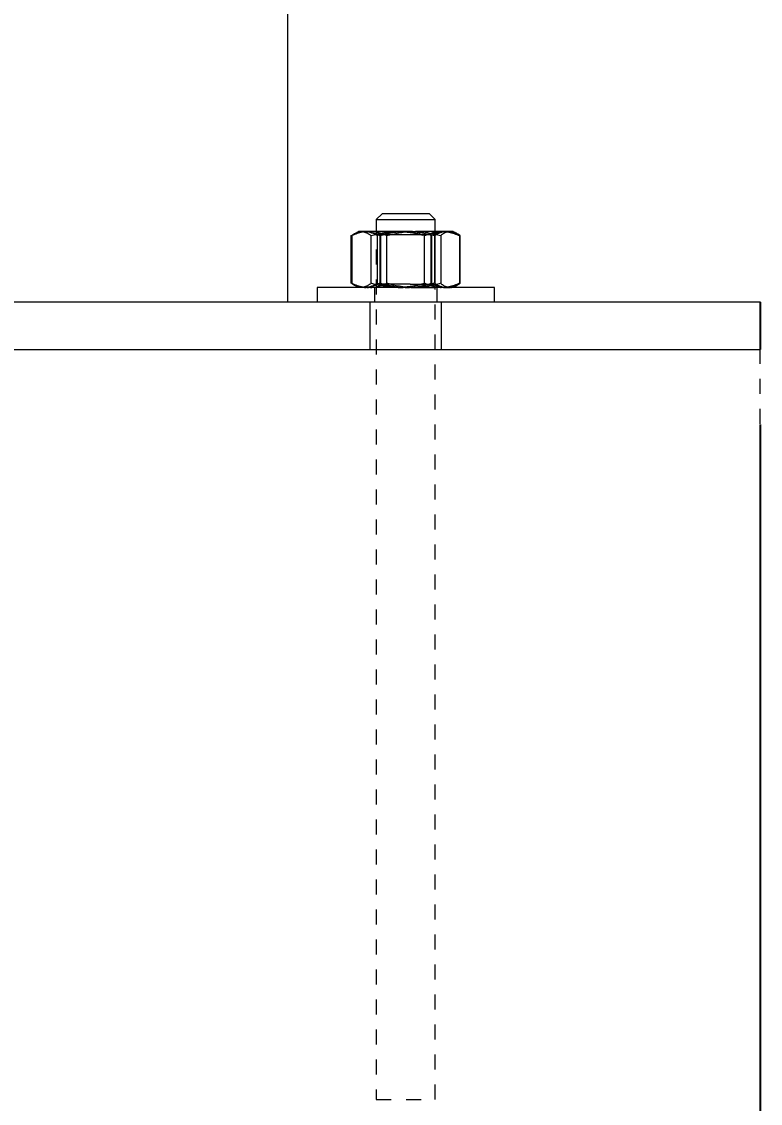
# Model space of a CAD drawing. Header units: inches. Extents: x -13 to 609, y -6 to 131.
# Drawn here: x 81.99 to 86.92, y 45.5 to 52.71 of the extents above; entities that cross this region are included whole.
import ezdxf

# ---------------------------------------------------------------- set-up
doc = ezdxf.new("R2010")
doc.units = ezdxf.units.IN
doc.header["$PDSIZE"] = -1
doc.linetypes.add('HIDDEN', pattern=[1.905, 1.27, -0.635])
for name, color, linetype, lineweight in [('ZANO_R', 7, 'Continuous', 0), ('ZANO_R_przerywana', 250, 'HIDDEN', 0), ('ZANO_W', 1, 'Continuous', 0)]:
    doc.layers.add(name, color=color, linetype=linetype, lineweight=lineweight)
doc.styles.add('Arial', font='arial.ttf')
doc.styles.get("Standard").update_dxf_attribs({"font": 'ARIALUNI.TTF'})
doc.dimstyles.new('amerykanie', dxfattribs={"dimtxt": 50, "dimasz": 50, "dimexe": 0.5, "dimexo": 0.5, "dimgap": 1, "dimtad": 1, "dimdec": 0, "dimzin": 0, "dimlunit": 5, "dimtxsty": 'Standard', "dimcen": 0.09, "dimclrd": 1, "dimclre": 1, "dimclrt": 1, "dimazin": 0, "dimtfac": 1, "dimtdec": 0, "dimtmove": 0, "dimatfit": 3, "dimfxl": 1, "dimtzin": 0, "dimarcsym": 1})

# ---------------------------------------------------------------- blocks, each defined once
blk = doc.blocks.new('*D441')
at = {"layer": 'Defpoints', "color": 0}
for p in [(77.0733, 50.5268), (86.9161, 50.527), (86.9161, 43.1258)]:
    blk.add_point(p, dxfattribs=at)
at = {"layer": 'ZANO_W', "color": 1, "lineweight": -2}
for p, q in [((77.0733, 50.0268), (77.0733, 42.6258)), ((86.9161, 50.027), (86.9161, 42.6258)), ((78.0733, 43.1258), (85.9161, 43.1258))]:
    blk.add_line(p, q, dxfattribs=at)
at = {"layer": 'ZANO_W', "color": 1}
for points in [[(78.0733, 43.2925), (78.0733, 42.9591), (77.0733, 43.1258)], [(85.9161, 42.9591), (85.9161, 43.2925), (86.9161, 43.1258)]]:
    blk.add_solid(points, dxfattribs=at)
at = {"layer": 'ZANO_W', "color": 1, "insert": (81.9947, 44.4666), "char_height": 1.625, "attachment_point": 5, "style": 'Arial'}
blk.add_mtext('9 13/16', dxfattribs=at)

msp = doc.modelspace()

# ---------------------------------------------------------------- linework, layer by layer
at = {"layer": 'ZANO_R'}
for p, q in [((83.76672, 53.28269), (83.76672, 50.84174)), ((84.3965, 51.4323), (84.35713, 51.39293)), ((84.39679, 51.4323), (84.35742, 51.39293)), ((84.39669, 51.4323), (84.3965, 51.4323)), ((84.71175, 51.4323), (84.39679, 51.4323)), ((84.75083, 51.39293), (84.71153, 51.43223)), ((84.75112, 51.39293), (84.71175, 51.4323)), ((84.35713, 51.39293), (84.35742, 51.39293)), ((84.35742, 51.39293), (84.75112, 51.39293)), ((84.75112, 50.94117), (84.75112, 51.39293)), ((84.19045, 51.28605), (84.19691, 51.28987)), ((84.19045, 51.28605), (84.1963, 51.28941)), ((84.19045, 50.9683), (84.19045, 51.28605)), ((84.20429, 51.28997), (84.19588, 51.28605)), ((84.19588, 51.28605), (84.2002, 51.2896)), ((84.19588, 51.28605), (84.19588, 50.9683)), ((84.1963, 51.28941), (84.20226, 51.29257)), ((84.20096, 51.29214), (84.19691, 51.28987)), ((84.2002, 51.2896), (84.20465, 51.293)), ((84.20093, 51.29219), (84.23902, 51.31419)), ((84.20096, 51.29214), (84.20379, 51.29368)), ((84.20226, 51.29257), (84.20833, 51.29553)), ((84.20624, 51.29497), (84.20379, 51.29368)), ((84.21283, 51.2936), (84.20429, 51.28997)), ((84.20465, 51.293), (84.20921, 51.29624)), ((84.20624, 51.29497), (84.2112, 51.29747)), ((84.20833, 51.29553), (84.21449, 51.29828)), ((84.20921, 51.29624), (84.21387, 51.29933)), ((84.21154, 51.29763), (84.2112, 51.29747)), ((84.21154, 51.29763), (84.21542, 51.29947)), ((84.22149, 51.29695), (84.21283, 51.2936)), ((84.21387, 51.29933), (84.21864, 51.30225)), ((84.21449, 51.29828), (84.22073, 51.30083)), ((84.21542, 51.29947), (84.21934, 51.30123)), ((84.21864, 51.30225), (84.23931, 51.31419)), ((84.22221, 51.30245), (84.21934, 51.30123)), ((84.22073, 51.30083), (84.22706, 51.30316)), ((84.23025, 51.30001), (84.22149, 51.29695)), ((84.22221, 51.30245), (84.22377, 51.30309)), ((84.22305, 51.30467), (84.22531, 51.30586)), ((84.22759, 51.30459), (84.22377, 51.3031)), ((84.22531, 51.30586), (84.2276, 51.30698)), ((84.22706, 51.30316), (84.23347, 51.30529)), ((84.22759, 51.30459), (84.22853, 51.30495)), ((84.2276, 51.30698), (84.22993, 51.30801)), ((84.23298, 51.30654), (84.22853, 51.30495)), ((84.22993, 51.30801), (84.23229, 51.30897)), ((84.23911, 51.30278), (84.23025, 51.30001)), ((84.23229, 51.30897), (84.23468, 51.30986)), ((84.23298, 51.30654), (84.23369, 51.30678)), ((84.23347, 51.30529), (84.23994, 51.3072)), ((84.23841, 51.30829), (84.23369, 51.30678)), ((84.23468, 51.30986), (84.2371, 51.31066)), ((84.2371, 51.31066), (84.23954, 51.31139)), ((84.23841, 51.30829), (84.2394, 51.30859)), ((84.23915, 51.31419), (84.23902, 51.31419)), ((84.24805, 51.30526), (84.23911, 51.30278)), ((84.30482, 51.31419), (84.23931, 51.31419)), ((84.24386, 51.30982), (84.23941, 51.30858)), ((84.23954, 51.31139), (84.24201, 51.31203)), ((84.23994, 51.3072), (84.24647, 51.3089)), ((84.24201, 51.31203), (84.24449, 51.31259)), ((84.24386, 51.30982), (84.2459, 51.31034)), ((84.24449, 51.31259), (84.24699, 51.31307)), ((84.24934, 51.31113), (84.2459, 51.31033)), ((84.24647, 51.3089), (84.25305, 51.31037)), ((84.24699, 51.31307), (84.24951, 51.31347)), ((84.25707, 51.30744), (84.24805, 51.30526)), ((84.24933, 51.31114), (84.25343, 51.31198)), ((84.24951, 51.31347), (84.25204, 51.31379)), ((84.25204, 51.31379), (84.25458, 51.31402)), ((84.25305, 51.31037), (84.25968, 51.31163)), ((84.25343, 51.31198), (84.25754, 51.31268)), ((84.25458, 51.31402), (84.25712, 51.31417)), ((84.26616, 51.30932), (84.25707, 51.30744)), ((84.25754, 51.31268), (84.26168, 51.31325)), ((84.25968, 51.31163), (84.26635, 51.31266)), ((84.26168, 51.31325), (84.26583, 51.31369)), ((84.26271, 51.31406), (84.26616, 51.31356)), ((84.26616, 51.31356), (84.26959, 51.31295)), ((84.2753, 51.3109), (84.26616, 51.30932)), ((84.26635, 51.31266), (84.27305, 51.31347)), ((84.2667, 51.31377), (84.27347, 51.31414)), ((84.26959, 51.31295), (84.273, 51.31222)), ((84.273, 51.31222), (84.27638, 51.31137)), ((84.27305, 51.31347), (84.27977, 51.31406)), ((84.28449, 51.31218), (84.2753, 51.3109)), ((84.27638, 51.31137), (84.27973, 51.31042)), ((84.28525, 51.31372), (84.2797, 51.31415)), ((84.27973, 51.31042), (84.28305, 51.30935)), ((84.28335, 51.31419), (84.28164, 51.31419)), ((84.28305, 51.30935), (84.28634, 51.30817)), ((84.29372, 51.31316), (84.28449, 51.31218)), ((84.29079, 51.31311), (84.28525, 51.31372)), ((84.28634, 51.30817), (84.28958, 51.30689)), ((84.28958, 51.30689), (84.29277, 51.30549)), ((84.29033, 51.31412), (84.29743, 51.31374)), ((84.2963, 51.31231), (84.29079, 51.31311)), ((84.29277, 51.30549), (84.29592, 51.304)), ((84.30298, 51.31382), (84.29372, 51.31316)), ((84.29592, 51.304), (84.29902, 51.30239)), ((84.30178, 51.31134), (84.2963, 51.31231)), ((84.29801, 51.31369), (84.30475, 51.31285)), ((84.29902, 51.30239), (84.30206, 51.30069)), ((84.30723, 51.31018), (84.30178, 51.31134)), ((84.30206, 51.30069), (84.30504, 51.29888)), ((84.31225, 51.31419), (84.30298, 51.31382)), ((84.30403, 51.31419), (84.30605, 51.31419)), ((84.30475, 51.31285), (84.31147, 51.31178)), ((84.30504, 51.29888), (84.30796, 51.29698)), ((84.31263, 51.30884), (84.30723, 51.31018)), ((84.30796, 51.29698), (84.31082, 51.29498)), ((84.31082, 51.29498), (84.31361, 51.29288)), ((84.31147, 51.31178), (84.31815, 51.3105)), ((84.32152, 51.31382), (84.31225, 51.31419)), ((84.31799, 51.30733), (84.31263, 51.30884)), ((84.31361, 51.29288), (84.31632, 51.29069)), ((84.59648, 51.31419), (84.31527, 51.31419)), ((84.31632, 51.29069), (84.31896, 51.28842)), ((84.3233, 51.30564), (84.31799, 51.30733)), ((84.31815, 51.3105), (84.32478, 51.309)), ((84.31896, 51.28842), (84.32153, 51.28605)), ((84.33078, 51.31316), (84.32152, 51.31382)), ((84.32153, 51.28605), (84.34268, 51.29218)), ((84.32153, 51.28605), (84.32153, 50.9683)), ((84.32855, 51.30378), (84.3233, 51.30564)), ((84.32478, 51.309), (84.33135, 51.30728)), ((84.33373, 51.30174), (84.32855, 51.30378)), ((84.34001, 51.31218), (84.33078, 51.31316)), ((84.33135, 51.30728), (84.33787, 51.30535)), ((84.33884, 51.29954), (84.33373, 51.30174)), ((84.33787, 51.30535), (84.34432, 51.30321)), ((84.34388, 51.29717), (84.33884, 51.29954)), ((84.3492, 51.3109), (84.34001, 51.31218)), ((84.34268, 51.29218), (84.36404, 51.29757)), ((84.34884, 51.29463), (84.34388, 51.29717)), ((84.34432, 51.30321), (84.3507, 51.30086)), ((84.35371, 51.29193), (84.34884, 51.29463)), ((84.35835, 51.30932), (84.3492, 51.3109)), ((84.3507, 51.30086), (84.357, 51.2983)), ((84.35849, 51.28907), (84.35371, 51.29193)), ((84.357, 51.2983), (84.36321, 51.29554)), ((84.38666, 51.29351), (84.35713, 51.31419)), ((84.38695, 51.29351), (84.3575, 51.31413)), ((84.36743, 51.30744), (84.35835, 51.30932)), ((84.36317, 51.28605), (84.35849, 51.28907)), ((84.3905, 51.29349), (84.36317, 51.28605)), ((84.36317, 51.28605), (84.36317, 50.9683)), ((84.36321, 51.29554), (84.36933, 51.29257)), ((84.36404, 51.29757), (84.38556, 51.30222)), ((84.37645, 51.30526), (84.36743, 51.30744)), ((84.36933, 51.29257), (84.37535, 51.28941)), ((84.37535, 51.28941), (84.38126, 51.28605)), ((84.3854, 51.30279), (84.37645, 51.30526)), ((84.38126, 51.28605), (84.40268, 51.29217)), ((84.38126, 51.28605), (84.38126, 50.9683)), ((84.39425, 51.30001), (84.3854, 51.30279)), ((84.38556, 51.30222), (84.40724, 51.30612)), ((84.38666, 50.96185), (84.38666, 51.29351)), ((84.38667, 51.29351), (84.38666, 51.29351)), ((84.38666, 51.29351), (84.38666, 51.29351)), ((84.38666, 51.29351), (84.38666, 51.29351)), ((84.38666, 51.29351), (84.38666, 51.29351)), ((84.38666, 51.29351), (84.38666, 51.29351)), ((84.38666, 51.29351), (84.38667, 51.29351)), ((84.38675, 51.29351), (84.38667, 51.29351)), ((84.38667, 51.29351), (84.38696, 51.29351)), ((84.38695, 50.96185), (84.38695, 51.29351)), ((84.38696, 51.29351), (84.58272, 51.29351)), ((84.4123, 51.2988), (84.3908, 51.29356)), ((84.40301, 51.29695), (84.39425, 51.30001)), ((84.40268, 51.29217), (84.42429, 51.29755)), ((84.41167, 51.2936), (84.40301, 51.29695)), ((84.40724, 51.30612), (84.42904, 51.30927)), ((84.42021, 51.28997), (84.41167, 51.2936)), ((84.43396, 51.30329), (84.4123, 51.2988)), ((84.42862, 51.28605), (84.42021, 51.28997)), ((84.42429, 51.29755), (84.44607, 51.30219)), ((84.42862, 51.28605), (84.44804, 51.29172)), ((84.42862, 50.9683), (84.42862, 51.28605)), ((84.42904, 51.30927), (84.45093, 51.31165)), ((84.45577, 51.30703), (84.43396, 51.30329)), ((84.44607, 51.30219), (84.468, 51.30608)), ((84.44804, 51.29172), (84.46762, 51.29676)), ((84.45093, 51.31165), (84.4729, 51.31328)), ((84.47769, 51.31001), (84.45577, 51.30703)), ((84.46762, 51.29676), (84.48736, 51.30117)), ((84.468, 51.30608), (84.49005, 51.30923)), ((84.4729, 51.31328), (84.4949, 51.31415)), ((84.4997, 51.31224), (84.47769, 51.31001)), ((84.48736, 51.30117), (84.50723, 51.30495)), ((84.49005, 51.30923), (84.51219, 51.31163)), ((84.52178, 51.31369), (84.4997, 51.31224)), ((84.5121, 51.31406), (84.50644, 51.31415)), ((84.50723, 51.30495), (84.52721, 51.30808)), ((84.5092, 51.31412), (84.52764, 51.31347)), ((84.51219, 51.31163), (84.53441, 51.31327)), ((84.53741, 51.31413), (84.5235, 51.31376)), ((84.52721, 51.30808), (84.54727, 51.31058)), ((84.52764, 51.31347), (84.54605, 51.31223)), ((84.53441, 51.31327), (84.55666, 51.31415)), ((84.54605, 51.31223), (84.56441, 51.31039)), ((84.54727, 51.31058), (84.56741, 51.31243)), ((84.5759, 51.31314), (84.55398, 51.31411)), ((84.56441, 51.31039), (84.5827, 51.30796)), ((84.56741, 51.31243), (84.5876, 51.31363)), ((84.57227, 51.31411), (84.58515, 51.31374)), ((84.59777, 51.31144), (84.5759, 51.31314)), ((84.5827, 51.30796), (84.6009, 51.30495)), ((84.58272, 51.29351), (84.72158, 51.29351)), ((84.58619, 51.31369), (84.60831, 51.31223)), ((84.5876, 51.31363), (84.60782, 51.31419)), ((84.59805, 51.31419), (84.59456, 51.31419)), ((84.59648, 51.31419), (84.59635, 51.31419)), ((84.61957, 51.30902), (84.59777, 51.31144)), ((84.60286, 51.30459), (84.6009, 51.30495)), ((84.60286, 51.30459), (84.61077, 51.3031)), ((84.60782, 51.31419), (84.6192, 51.31406)), ((84.60831, 51.31223), (84.63036, 51.31)), ((84.614, 51.30245), (84.61077, 51.30309)), ((84.614, 51.30245), (84.61996, 51.30123)), ((84.62248, 51.31419), (84.61837, 51.31419)), ((84.6192, 51.31419), (84.62005, 51.31419)), ((84.84585, 51.31419), (84.6192, 51.31419)), ((84.6192, 51.31406), (84.63518, 51.31346)), ((84.64128, 51.30586), (84.61957, 51.30902)), ((84.63359, 51.29823), (84.61996, 51.30123)), ((84.63036, 51.31), (84.65232, 51.30701)), ((84.64715, 51.29497), (84.63359, 51.29823)), ((84.63518, 51.31346), (84.65114, 51.3124)), ((84.66287, 51.30198), (84.64128, 51.30586)), ((84.64715, 51.29497), (84.65223, 51.29368)), ((84.65114, 51.3124), (84.66707, 51.3109)), ((84.65811, 51.29214), (84.65223, 51.29368)), ((84.65232, 51.30701), (84.67417, 51.30326)), ((84.65811, 51.29214), (84.66651, 51.28987)), ((84.68432, 51.29739), (84.66287, 51.30198)), ((84.67992, 51.28605), (84.66651, 51.28987)), ((84.66707, 51.3109), (84.68294, 51.30894)), ((84.67417, 51.30326), (84.69588, 51.29876)), ((84.67992, 51.28605), (84.68881, 51.29017)), ((84.67992, 50.9683), (84.67992, 51.28605)), ((84.68294, 51.30894), (84.69876, 51.30654)), ((84.70561, 51.29207), (84.68432, 51.29739)), ((84.68881, 51.29017), (84.69785, 51.29398)), ((84.69588, 51.29876), (84.71741, 51.2935)), ((84.69785, 51.29398), (84.70701, 51.29747)), ((84.69876, 51.30654), (84.71552, 51.30355)), ((84.7267, 51.28605), (84.70561, 51.29207)), ((84.70701, 51.29747), (84.71628, 51.30064)), ((84.71552, 51.30355), (84.73219, 51.30013)), ((84.71628, 51.30064), (84.72566, 51.30349)), ((84.7177, 51.29343), (84.7448, 51.28605)), ((84.75071, 51.3141), (84.7213, 51.29351)), ((84.7213, 51.29351), (84.7213, 50.96185)), ((84.75104, 51.31413), (84.72159, 51.29351)), ((84.72159, 51.29351), (84.72159, 50.96185)), ((84.72566, 51.30349), (84.73513, 51.30601)), ((84.73261, 51.28941), (84.7267, 51.28605)), ((84.7267, 51.28605), (84.7267, 50.9683)), ((84.73219, 51.30013), (84.74324, 51.29763)), ((84.73863, 51.29257), (84.73261, 51.28941)), ((84.73513, 51.30601), (84.74469, 51.30821)), ((84.74475, 51.29554), (84.73863, 51.29257)), ((84.74324, 51.29763), (84.75973, 51.29357)), ((84.74469, 51.30821), (84.75431, 51.31007)), ((84.75096, 51.2983), (84.74475, 51.29554)), ((84.75092, 51.28968), (84.7448, 51.28605)), ((84.7448, 51.28605), (84.7448, 50.9683)), ((84.75126, 51.28987), (84.75092, 51.28968)), ((84.75726, 51.30086), (84.75096, 51.2983)), ((84.75814, 51.29368), (84.75126, 51.28987)), ((84.75431, 51.31007), (84.76399, 51.3116)), ((84.76364, 51.30321), (84.75726, 51.30086)), ((84.75853, 51.29389), (84.75814, 51.29368)), ((84.76352, 51.29646), (84.75853, 51.29388)), ((84.75973, 51.29357), (84.77613, 51.28917)), ((84.76857, 51.29891), (84.76352, 51.29646)), ((84.77009, 51.30535), (84.76364, 51.30321)), ((84.76399, 51.3116), (84.77372, 51.31279)), ((84.77369, 51.30123), (84.76857, 51.29891)), ((84.77661, 51.30728), (84.77009, 51.30535)), ((84.77779, 51.30296), (84.77369, 51.30123)), ((84.77372, 51.31279), (84.78349, 51.31365)), ((84.77613, 51.28917), (84.78701, 51.28605)), ((84.78319, 51.309), (84.77661, 51.30728)), ((84.78193, 51.30459), (84.77779, 51.30296)), ((84.78288, 51.30495), (84.78193, 51.30459)), ((84.78746, 51.30662), (84.78288, 51.30495)), ((84.78982, 51.3105), (84.78319, 51.309)), ((84.78349, 51.31365), (84.79327, 51.31417)), ((84.78945, 51.28834), (84.78701, 51.28605)), ((84.78701, 51.28605), (84.78701, 50.9683)), ((84.79211, 51.30812), (84.78746, 51.30662)), ((84.79197, 51.29055), (84.78945, 51.28834)), ((84.7965, 51.31178), (84.78982, 51.3105)), ((84.79455, 51.29268), (84.79197, 51.29055)), ((84.7968, 51.30947), (84.79211, 51.30812)), ((84.79721, 51.29471), (84.79455, 51.29268)), ((84.80321, 51.31285), (84.7965, 51.31178)), ((84.80154, 51.31065), (84.7968, 51.30947)), ((84.79993, 51.29666), (84.79721, 51.29471)), ((84.80271, 51.29851), (84.79993, 51.29666)), ((84.80631, 51.31167), (84.80154, 51.31065)), ((84.80556, 51.30027), (84.80271, 51.29851)), ((84.80996, 51.31369), (84.80321, 51.31285)), ((84.8037, 51.31406), (84.81311, 51.31339)), ((84.80846, 51.30194), (84.80556, 51.30027)), ((84.81112, 51.31252), (84.80631, 51.31167)), ((84.81141, 51.30351), (84.80846, 51.30194)), ((84.81821, 51.31413), (84.81111, 51.31378)), ((84.81595, 51.3132), (84.81112, 51.31252)), ((84.81442, 51.30497), (84.81141, 51.30351)), ((84.81311, 51.31339), (84.8225, 51.31242)), ((84.81747, 51.30634), (84.81442, 51.30497)), ((84.8208, 51.31371), (84.81595, 51.3132)), ((84.82057, 51.30761), (84.81747, 51.30634)), ((84.82371, 51.30877), (84.82057, 51.30761)), ((84.82567, 51.31406), (84.8208, 51.31371)), ((84.8225, 51.31242), (84.83185, 51.31113)), ((84.82688, 51.30982), (84.82371, 51.30877)), ((84.83214, 51.31367), (84.82519, 51.31415)), ((84.83009, 51.31077), (84.82688, 51.30982)), ((84.82884, 51.31419), (84.82716, 51.31419)), ((84.83333, 51.31161), (84.83009, 51.31077)), ((84.83185, 51.31113), (84.84115, 51.30954)), ((84.83906, 51.31295), (84.83214, 51.31367)), ((84.83659, 51.31235), (84.83333, 51.31161)), ((84.83846, 51.31397), (84.83507, 51.31412)), ((84.83988, 51.31297), (84.83659, 51.31235)), ((84.84183, 51.31372), (84.83846, 51.31397)), ((84.84595, 51.31199), (84.83906, 51.31295)), ((84.84318, 51.31349), (84.83988, 51.31297)), ((84.84115, 51.30954), (84.85039, 51.30764)), ((84.84777, 51.31296), (84.84208, 51.3137)), ((84.8465, 51.31389), (84.84318, 51.31349)), ((84.85281, 51.31079), (84.84595, 51.31199)), ((84.84984, 51.31419), (84.8465, 51.31389)), ((84.85343, 51.31202), (84.84777, 51.31296)), ((84.85317, 51.31389), (84.84984, 51.31419)), ((84.85039, 51.30764), (84.85957, 51.30545)), ((84.86471, 51.31419), (84.85142, 51.31419)), ((84.85962, 51.30935), (84.85281, 51.31079)), ((84.85649, 51.31349), (84.85317, 51.31389)), ((84.85905, 51.31089), (84.85343, 51.31202)), ((84.8598, 51.31297), (84.85649, 51.31349)), ((84.86463, 51.30956), (84.85905, 51.31089)), ((84.85957, 51.30545), (84.86867, 51.30295)), ((84.86638, 51.30767), (84.85962, 51.30935)), ((84.86308, 51.31235), (84.8598, 51.31297)), ((84.86635, 51.31162), (84.86308, 51.31235)), ((84.87016, 51.30804), (84.86463, 51.30956)), ((84.86814, 51.31419), (84.86471, 51.31419)), ((84.86959, 51.31077), (84.86635, 51.31162)), ((84.87307, 51.30576), (84.86638, 51.30767)), ((84.86898, 51.31419), (84.86814, 51.31419)), ((84.86867, 51.30295), (84.87768, 51.30015)), ((84.86918, 51.31419), (84.86898, 51.31419)), ((84.86922, 51.31419), (84.86918, 51.31419)), ((84.86923, 51.31419), (84.86922, 51.31419)), ((84.86923, 51.31419), (84.88554, 51.30477)), ((84.86923, 51.31419), (84.86923, 51.31419)), ((84.86923, 51.31419), (84.86923, 51.31419)), ((84.86923, 51.31419), (84.86923, 51.31419)), ((84.87279, 51.30982), (84.86959, 51.31077)), ((84.87563, 51.30633), (84.87016, 51.30804)), ((84.87597, 51.30877), (84.87279, 51.30982)), ((84.8797, 51.30362), (84.87307, 51.30576)), ((84.88104, 51.30443), (84.87563, 51.30633)), ((84.87911, 51.30761), (84.87597, 51.30877)), ((84.87768, 51.30015), (84.88659, 51.29706)), ((84.8822, 51.30634), (84.87911, 51.30761)), ((84.88624, 51.30124), (84.8797, 51.30362)), ((84.88638, 51.30235), (84.88104, 51.30443)), ((84.88526, 51.30498), (84.8822, 51.30634)), ((84.88826, 51.30351), (84.88526, 51.30498)), ((84.88547, 51.30464), (84.91188, 51.2894)), ((84.8927, 51.29865), (84.88624, 51.30124)), ((84.89165, 51.30008), (84.88638, 51.30235)), ((84.88659, 51.29706), (84.8954, 51.29368)), ((84.89122, 51.30194), (84.88826, 51.30351)), ((84.89412, 51.30027), (84.89122, 51.30194)), ((84.89683, 51.29762), (84.89165, 51.30008)), ((84.89907, 51.29582), (84.8927, 51.29865)), ((84.89696, 51.29851), (84.89412, 51.30027)), ((84.8954, 51.29368), (84.90409, 51.29001)), ((84.90192, 51.29499), (84.89683, 51.29762)), ((84.89975, 51.29666), (84.89696, 51.29851)), ((84.90533, 51.29278), (84.89907, 51.29582)), ((84.90247, 51.29471), (84.89975, 51.29666)), ((84.90692, 51.29219), (84.90192, 51.29499)), ((84.90512, 51.29268), (84.90247, 51.29471)), ((84.90409, 51.29001), (84.91266, 51.28605)), ((84.90771, 51.29055), (84.90512, 51.29268)), ((84.91148, 51.28952), (84.90533, 51.29278)), ((84.91022, 51.28835), (84.90771, 51.29055)), ((84.91266, 51.28605), (84.91022, 51.28835)), ((84.91752, 51.28605), (84.91148, 51.28952)), ((84.91752, 51.28605), (84.91188, 51.2894)), ((84.91266, 51.28605), (84.91266, 50.9683)), ((84.91752, 50.9683), (84.91752, 51.28605)), ((83.96343, 50.94017), (83.96343, 50.84174)), ((83.96372, 50.94017), (83.96343, 50.94017)), ((83.96372, 50.94017), (83.96372, 50.84174)), ((85.14482, 50.94017), (83.96372, 50.94017)), ((84.19691, 50.96448), (84.19045, 50.9683)), ((84.1963, 50.96495), (84.19045, 50.9683)), ((84.2002, 50.96475), (84.19588, 50.9683)), ((84.19588, 50.9683), (84.20454, 50.9643)), ((84.20226, 50.96179), (84.1963, 50.96495)), ((84.19691, 50.96448), (84.20096, 50.96221)), ((84.20465, 50.96135), (84.2002, 50.96475)), ((84.23902, 50.94017), (84.20093, 50.96216)), ((84.20379, 50.96068), (84.20096, 50.96221)), ((84.20833, 50.95883), (84.20226, 50.96179)), ((84.20379, 50.96068), (84.20624, 50.95939)), ((84.20454, 50.9643), (84.21332, 50.9606)), ((84.20921, 50.95811), (84.20465, 50.96135)), ((84.2112, 50.95689), (84.20624, 50.95939)), ((84.21449, 50.95608), (84.20833, 50.95883)), ((84.21387, 50.95503), (84.20921, 50.95811)), ((84.2112, 50.95689), (84.21154, 50.95672)), ((84.21542, 50.95489), (84.21154, 50.95673)), ((84.21332, 50.9606), (84.22223, 50.95718)), ((84.21864, 50.9521), (84.21387, 50.95503)), ((84.22073, 50.95353), (84.21449, 50.95608)), ((84.21934, 50.95313), (84.21542, 50.95489)), ((84.23919, 50.94024), (84.21864, 50.9521)), ((84.21934, 50.95313), (84.22221, 50.9519)), ((84.22706, 50.95119), (84.22073, 50.95353)), ((84.22377, 50.95126), (84.22221, 50.9519)), ((84.22223, 50.95718), (84.23124, 50.95407)), ((84.22531, 50.94849), (84.22305, 50.94968)), ((84.22377, 50.95126), (84.22759, 50.94976)), ((84.2276, 50.94738), (84.22531, 50.94849)), ((84.23347, 50.94907), (84.22706, 50.95119)), ((84.22853, 50.94941), (84.22759, 50.94976)), ((84.22993, 50.94634), (84.2276, 50.94738)), ((84.22853, 50.94941), (84.23298, 50.94781)), ((84.23229, 50.94538), (84.22993, 50.94634)), ((84.23124, 50.95407), (84.24036, 50.95126)), ((84.23468, 50.9445), (84.23229, 50.94538)), ((84.23369, 50.94757), (84.23298, 50.94781)), ((84.23994, 50.94715), (84.23347, 50.94907)), ((84.23369, 50.94757), (84.23841, 50.94607)), ((84.2371, 50.94369), (84.23468, 50.9445)), ((84.23954, 50.94297), (84.2371, 50.94369)), ((84.2394, 50.94577), (84.23841, 50.94607)), ((84.23941, 50.94577), (84.24386, 50.94454)), ((84.24201, 50.94233), (84.23954, 50.94297)), ((84.24647, 50.94546), (84.23994, 50.94715)), ((84.24036, 50.95126), (84.24956, 50.94875)), ((84.24449, 50.94176), (84.24201, 50.94233)), ((84.2459, 50.94401), (84.24386, 50.94453)), ((84.24699, 50.94128), (84.24449, 50.94176)), ((84.2459, 50.94402), (84.24934, 50.94323)), ((84.25305, 50.94398), (84.24647, 50.94546)), ((84.24951, 50.94089), (84.24699, 50.94128)), ((84.25343, 50.94238), (84.24933, 50.94321)), ((84.25204, 50.94057), (84.24951, 50.94089)), ((84.24956, 50.94875), (84.25884, 50.94655)), ((84.25458, 50.94034), (84.25204, 50.94057)), ((84.25968, 50.94273), (84.25305, 50.94398)), ((84.25754, 50.94168), (84.25343, 50.94238)), ((84.25712, 50.94019), (84.25458, 50.94034)), ((84.26168, 50.9411), (84.25754, 50.94168)), ((84.25884, 50.94655), (84.26818, 50.94467)), ((84.26635, 50.94169), (84.25968, 50.94273)), ((84.26583, 50.94066), (84.26168, 50.9411)), ((84.26304, 50.94017), (84.26226, 50.94017)), ((84.26616, 50.94079), (84.26271, 50.94029)), ((84.26959, 50.94141), (84.26616, 50.94079)), ((84.27305, 50.94088), (84.26635, 50.94169)), ((84.27347, 50.94022), (84.2667, 50.94059)), ((84.26818, 50.94467), (84.27759, 50.94309)), ((84.273, 50.94214), (84.26959, 50.94141)), ((84.27638, 50.94298), (84.273, 50.94214)), ((84.27977, 50.94029), (84.27305, 50.94088)), ((84.27973, 50.94394), (84.27638, 50.94298)), ((84.27759, 50.94309), (84.28704, 50.94183)), ((84.2797, 50.9402), (84.28525, 50.94063)), ((84.28305, 50.945), (84.27973, 50.94394)), ((84.28227, 50.94017), (84.2808, 50.94017)), ((84.28277, 50.94017), (84.28164, 50.94017)), ((84.28227, 50.94017), (84.28335, 50.94017)), ((84.28634, 50.94618), (84.28305, 50.945)), ((84.28525, 50.94063), (84.29079, 50.94125)), ((84.28958, 50.94747), (84.28634, 50.94618)), ((84.28704, 50.94183), (84.29653, 50.94089)), ((84.29277, 50.94886), (84.28958, 50.94747)), ((84.29743, 50.94062), (84.29033, 50.94024)), ((84.29079, 50.94125), (84.2963, 50.94204)), ((84.29592, 50.95036), (84.29277, 50.94886)), ((84.29902, 50.95196), (84.29592, 50.95036)), ((84.2963, 50.94204), (84.30178, 50.94302)), ((84.29653, 50.94089), (84.30605, 50.94026)), ((84.30475, 50.94151), (84.29801, 50.94066)), ((84.30206, 50.95367), (84.29902, 50.95196)), ((84.30178, 50.94302), (84.30723, 50.94418)), ((84.30504, 50.95547), (84.30206, 50.95367)), ((84.30482, 50.94017), (84.30403, 50.94017)), ((84.31147, 50.94257), (84.30475, 50.94151)), ((84.30796, 50.95738), (84.30504, 50.95547)), ((84.30723, 50.94418), (84.31263, 50.94551)), ((84.31082, 50.95938), (84.30796, 50.95738)), ((84.31361, 50.96147), (84.31082, 50.95938)), ((84.31815, 50.94386), (84.31147, 50.94257)), ((84.31263, 50.94551), (84.31799, 50.94702)), ((84.31632, 50.96366), (84.31361, 50.96147)), ((84.31896, 50.96594), (84.31632, 50.96366)), ((84.31799, 50.94702), (84.3233, 50.94871)), ((84.32478, 50.94536), (84.31815, 50.94386)), ((84.31869, 50.94026), (84.32819, 50.9409)), ((84.32153, 50.9683), (84.31896, 50.96594)), ((84.31966, 50.94017), (84.32223, 50.94017)), ((84.34185, 50.96247), (84.32153, 50.9683)), ((84.3233, 50.94871), (84.32855, 50.95058)), ((84.33135, 50.94707), (84.32478, 50.94536)), ((84.32819, 50.9409), (84.33766, 50.94185)), ((84.32855, 50.95058), (84.33373, 50.95261)), ((84.33787, 50.949), (84.33135, 50.94707)), ((84.33373, 50.95261), (84.33884, 50.95482)), ((84.33766, 50.94185), (84.34709, 50.94312)), ((84.34432, 50.95114), (84.33787, 50.949)), ((84.33884, 50.95482), (84.34388, 50.95719)), ((84.36235, 50.95729), (84.34185, 50.96247)), ((84.34388, 50.95719), (84.34884, 50.95973)), ((84.3507, 50.9535), (84.34432, 50.95114)), ((84.34709, 50.94312), (84.35647, 50.94469)), ((84.34729, 50.84174), (84.34729, 50.94017)), ((84.34758, 50.84174), (84.34758, 50.94017)), ((84.34884, 50.95973), (84.35371, 50.96243)), ((84.357, 50.95605), (84.3507, 50.9535)), ((84.35371, 50.96243), (84.35849, 50.96529)), ((84.35647, 50.94469), (84.3658, 50.94658)), ((84.36321, 50.95882), (84.357, 50.95605)), ((84.35716, 50.94117), (84.35731, 50.94117)), ((84.35717, 50.9412), (84.35719, 50.94121)), ((84.35725, 50.94125), (84.38666, 50.96185)), ((84.35742, 50.94017), (84.35742, 50.9447)), ((84.35742, 50.94017), (84.35742, 50.94117)), ((84.3575, 50.94123), (84.38695, 50.96185)), ((84.58774, 50.94117), (84.35754, 50.94117)), ((84.35849, 50.96529), (84.36317, 50.9683)), ((84.383, 50.95276), (84.36235, 50.95729)), ((84.36317, 50.9683), (84.38376, 50.96248)), ((84.36933, 50.96178), (84.36321, 50.95882)), ((84.3658, 50.94658), (84.37506, 50.94878)), ((84.37535, 50.96494), (84.36933, 50.96178)), ((84.37506, 50.94878), (84.38424, 50.95129)), ((84.38126, 50.9683), (84.37535, 50.96494)), ((84.40173, 50.96251), (84.38126, 50.9683)), ((84.40379, 50.94889), (84.383, 50.95276)), ((84.38376, 50.96248), (84.40452, 50.9573)), ((84.38424, 50.95129), (84.39333, 50.9541)), ((84.58272, 50.96185), (84.38705, 50.96185)), ((84.39333, 50.9541), (84.40233, 50.95721)), ((84.42237, 50.95736), (84.40173, 50.96251)), ((84.40233, 50.95721), (84.41121, 50.96061)), ((84.42469, 50.94568), (84.40379, 50.94889)), ((84.40452, 50.9573), (84.42544, 50.95277)), ((84.41121, 50.96061), (84.41998, 50.96431)), ((84.41998, 50.96431), (84.42862, 50.9683)), ((84.44316, 50.95285), (84.42237, 50.95736)), ((84.44568, 50.94314), (84.42469, 50.94568)), ((84.42544, 50.95277), (84.44649, 50.9489)), ((84.4493, 50.96231), (84.42862, 50.9683)), ((84.46409, 50.94899), (84.44316, 50.95285)), ((84.46674, 50.94126), (84.44568, 50.94314)), ((84.44649, 50.9489), (84.46765, 50.9457)), ((84.47018, 50.95702), (84.4493, 50.96231)), ((84.48512, 50.94578), (84.46409, 50.94899)), ((84.46765, 50.9457), (84.4889, 50.94315)), ((84.48175, 50.94051), (84.46872, 50.94114)), ((84.49121, 50.95244), (84.47018, 50.95702)), ((84.49479, 50.9402), (84.48175, 50.94051)), ((84.50624, 50.94323), (84.48512, 50.94578)), ((84.4889, 50.94315), (84.51021, 50.94127)), ((84.51239, 50.94857), (84.49121, 50.95244)), ((84.50442, 50.94018), (84.5121, 50.94029)), ((84.52743, 50.94134), (84.50624, 50.94323)), ((84.52764, 50.94089), (84.5092, 50.94024)), ((84.53369, 50.94541), (84.51239, 50.94857)), ((84.51239, 50.94114), (84.52178, 50.94066)), ((84.5235, 50.94059), (84.53741, 50.94022)), ((84.54605, 50.94213), (84.52764, 50.94089)), ((84.54307, 50.94054), (84.52949, 50.94121)), ((84.55508, 50.94297), (84.53369, 50.94541)), ((84.55666, 50.94021), (84.54307, 50.94054)), ((84.56441, 50.94396), (84.54605, 50.94213)), ((84.55062, 50.9402), (84.56389, 50.9405)), ((84.57655, 50.94125), (84.55508, 50.94297)), ((84.56389, 50.9405), (84.57714, 50.94113)), ((84.5827, 50.94639), (84.56441, 50.94396)), ((84.58515, 50.94062), (84.57227, 50.94025)), ((84.57663, 50.94117), (84.57547, 50.94117)), ((84.59806, 50.94026), (84.57655, 50.94125)), ((84.58022, 50.94132), (84.60146, 50.9432)), ((84.6009, 50.94941), (84.5827, 50.94639)), ((84.58272, 50.96185), (84.72158, 50.96185)), ((84.59456, 50.94108), (84.58619, 50.94066)), ((84.58774, 50.94117), (84.75111, 50.94117)), ((84.59178, 50.94017), (84.59648, 50.94017)), ((84.61852, 50.94305), (84.59775, 50.94127)), ((84.6009, 50.94941), (84.60286, 50.94976)), ((84.60146, 50.9432), (84.62262, 50.94575)), ((84.61077, 50.95126), (84.60286, 50.94976)), ((84.61077, 50.95126), (84.614, 50.9519)), ((84.62976, 50.94065), (84.61242, 50.94019)), ((84.61996, 50.95313), (84.614, 50.9519)), ((84.63922, 50.94548), (84.61852, 50.94305)), ((84.61996, 50.95313), (84.63359, 50.95613)), ((84.62262, 50.94575), (84.6437, 50.94896)), ((84.64708, 50.94164), (84.62976, 50.94065)), ((84.63359, 50.95613), (84.64715, 50.95939)), ((84.65983, 50.94857), (84.63922, 50.94548)), ((84.6437, 50.94896), (84.66467, 50.95282)), ((84.66437, 50.94317), (84.64708, 50.94164)), ((84.65223, 50.96068), (84.64715, 50.95939)), ((84.65223, 50.96068), (84.65811, 50.96221)), ((84.66651, 50.96448), (84.65811, 50.96221)), ((84.68034, 50.95232), (84.65983, 50.94857)), ((84.6816, 50.94523), (84.66437, 50.94317)), ((84.66467, 50.95282), (84.6855, 50.95734)), ((84.66651, 50.96448), (84.67992, 50.9683)), ((84.68848, 50.96435), (84.67992, 50.9683)), ((84.70071, 50.95672), (84.68034, 50.95232)), ((84.69876, 50.94781), (84.6816, 50.94523)), ((84.6855, 50.95734), (84.70619, 50.9625)), ((84.69718, 50.96068), (84.68848, 50.96435)), ((84.70598, 50.9573), (84.69718, 50.96068)), ((84.71552, 50.95081), (84.69876, 50.94781)), ((84.72094, 50.96176), (84.70071, 50.95672)), ((84.7149, 50.95421), (84.70598, 50.9573)), ((84.70619, 50.9625), (84.7267, 50.9683)), ((84.72391, 50.95141), (84.7149, 50.95421)), ((84.73219, 50.95422), (84.71552, 50.95081)), ((84.7213, 50.96185), (84.75071, 50.94125)), ((84.7448, 50.9683), (84.72156, 50.96192)), ((84.72159, 50.96185), (84.75099, 50.94126)), ((84.73301, 50.94891), (84.72391, 50.95141)), ((84.7267, 50.9683), (84.73261, 50.96494)), ((84.74324, 50.95673), (84.73219, 50.95423)), ((84.73261, 50.96494), (84.73863, 50.96178)), ((84.74218, 50.94671), (84.73301, 50.94891)), ((84.73863, 50.96178), (84.74475, 50.95882)), ((84.75142, 50.94482), (84.74218, 50.94671)), ((84.75973, 50.96078), (84.74324, 50.95672)), ((84.74475, 50.95882), (84.75096, 50.95605)), ((84.7448, 50.9683), (84.75092, 50.96468)), ((84.75083, 50.94117), (84.75083, 50.94017)), ((84.75092, 50.96468), (84.75126, 50.96448)), ((84.75096, 50.95605), (84.75726, 50.9535)), ((84.75112, 50.94117), (84.75112, 50.94017)), ((84.75126, 50.96448), (84.75814, 50.96068)), ((84.76072, 50.94322), (84.75142, 50.94482)), ((84.75726, 50.9535), (84.76364, 50.95114)), ((84.75814, 50.96068), (84.75853, 50.96047)), ((84.75853, 50.96047), (84.76352, 50.95789)), ((84.77613, 50.96519), (84.75973, 50.96078)), ((84.76067, 50.94017), (84.76067, 50.84174)), ((84.77007, 50.94194), (84.76072, 50.94322)), ((84.76096, 50.94017), (84.76096, 50.84174)), ((84.76352, 50.95789), (84.76857, 50.95545)), ((84.76364, 50.95114), (84.77009, 50.949)), ((84.76857, 50.95545), (84.77369, 50.95313)), ((84.77946, 50.94096), (84.77007, 50.94194)), ((84.77009, 50.949), (84.77661, 50.94707)), ((84.77369, 50.95313), (84.77779, 50.95139)), ((84.78701, 50.9683), (84.77613, 50.96519)), ((84.77661, 50.94707), (84.78319, 50.94536)), ((84.77779, 50.95139), (84.78193, 50.94976)), ((84.78887, 50.94029), (84.77946, 50.94096)), ((84.78193, 50.94976), (84.78288, 50.94941)), ((84.78288, 50.94941), (84.78746, 50.94774)), ((84.78319, 50.94536), (84.78982, 50.94386)), ((84.78631, 50.94017), (84.78985, 50.94017)), ((84.78701, 50.9683), (84.78959, 50.96592)), ((84.78746, 50.94774), (84.79211, 50.94623)), ((84.78959, 50.96592), (84.79225, 50.96363)), ((84.78982, 50.94386), (84.7965, 50.94257)), ((84.79211, 50.94623), (84.7968, 50.94489)), ((84.79225, 50.96363), (84.79498, 50.96142)), ((84.79498, 50.96142), (84.79779, 50.95932)), ((84.7965, 50.94257), (84.80321, 50.94151)), ((84.7968, 50.94489), (84.80154, 50.94371)), ((84.79779, 50.95932), (84.80067, 50.9573)), ((84.80067, 50.9573), (84.80361, 50.95539)), ((84.80154, 50.94371), (84.80631, 50.94269)), ((84.80249, 50.94017), (84.80634, 50.94017)), ((84.80321, 50.94151), (84.80996, 50.94066)), ((84.80361, 50.95539), (84.80662, 50.95358)), ((84.81311, 50.94096), (84.8037, 50.94029)), ((84.80631, 50.94269), (84.81112, 50.94184)), ((84.80662, 50.95358), (84.80968, 50.95186)), ((84.80968, 50.95186), (84.8128, 50.95026)), ((84.81111, 50.94057), (84.81821, 50.94022)), ((84.81112, 50.94184), (84.81595, 50.94116)), ((84.8128, 50.95026), (84.81597, 50.94876)), ((84.8225, 50.94194), (84.81311, 50.94096)), ((84.81595, 50.94116), (84.8208, 50.94064)), ((84.81597, 50.94876), (84.8192, 50.94736)), ((84.8192, 50.94736), (84.82246, 50.94608)), ((84.8208, 50.94064), (84.82567, 50.9403)), ((84.82246, 50.94608), (84.82577, 50.94491)), ((84.83185, 50.94322), (84.8225, 50.94194)), ((84.82519, 50.9402), (84.83214, 50.94068)), ((84.82577, 50.94491), (84.82912, 50.94385)), ((84.82819, 50.94017), (84.82633, 50.94017)), ((84.82716, 50.94017), (84.82884, 50.94017)), ((84.82912, 50.94385), (84.8325, 50.9429)), ((84.84115, 50.94482), (84.83185, 50.94322)), ((84.83214, 50.94068), (84.83906, 50.9414)), ((84.8325, 50.9429), (84.83591, 50.94207)), ((84.83507, 50.94023), (84.83846, 50.94039)), ((84.83591, 50.94207), (84.83935, 50.94135)), ((84.83846, 50.94039), (84.84183, 50.94064)), ((84.83906, 50.9414), (84.84595, 50.94237)), ((84.83935, 50.94135), (84.84281, 50.94075)), ((84.85039, 50.94671), (84.84115, 50.94482)), ((84.84208, 50.94066), (84.84777, 50.9414)), ((84.84281, 50.94075), (84.84628, 50.94027)), ((84.84492, 50.94017), (84.84585, 50.94017)), ((84.84595, 50.94237), (84.85281, 50.94357)), ((84.84777, 50.9414), (84.85343, 50.94233)), ((84.85957, 50.94891), (84.85039, 50.94671)), ((84.85142, 50.94019), (84.85483, 50.94057)), ((84.85458, 50.94017), (84.85151, 50.94017)), ((84.85281, 50.94357), (84.85962, 50.94501)), ((84.85343, 50.94233), (84.85905, 50.94347)), ((84.85483, 50.94057), (84.85823, 50.94106)), ((84.85823, 50.94106), (84.86161, 50.94167)), ((84.85905, 50.94347), (84.86463, 50.94479)), ((84.86867, 50.95141), (84.85957, 50.94891)), ((84.85962, 50.94501), (84.86638, 50.94669)), ((84.86161, 50.94167), (84.86497, 50.94239)), ((84.86463, 50.94479), (84.87016, 50.94631)), ((84.86497, 50.94239), (84.8683, 50.94322)), ((84.86638, 50.94669), (84.87307, 50.9486)), ((84.8683, 50.94322), (84.8716, 50.94417)), ((84.87768, 50.9542), (84.86867, 50.95141)), ((84.88554, 50.94959), (84.86923, 50.94017)), ((84.87016, 50.94631), (84.87563, 50.94802)), ((84.8716, 50.94417), (84.87487, 50.94522)), ((84.87307, 50.9486), (84.8797, 50.95074)), ((84.87487, 50.94522), (84.8781, 50.94639)), ((84.87563, 50.94802), (84.88104, 50.94992)), ((84.88659, 50.9573), (84.87768, 50.9542)), ((84.8781, 50.94639), (84.88128, 50.94766)), ((84.8797, 50.95074), (84.88624, 50.95311)), ((84.88104, 50.94992), (84.88638, 50.95201)), ((84.88128, 50.94766), (84.88443, 50.94904)), ((84.88443, 50.94904), (84.88753, 50.95052)), ((84.91188, 50.96496), (84.88547, 50.94971)), ((84.88624, 50.95311), (84.8927, 50.95571)), ((84.88638, 50.95201), (84.89165, 50.95428)), ((84.8954, 50.96068), (84.88659, 50.9573)), ((84.88753, 50.95052), (84.89057, 50.95211)), ((84.89057, 50.95211), (84.89356, 50.9538)), ((84.89165, 50.95428), (84.89683, 50.95673)), ((84.8927, 50.95571), (84.89907, 50.95853)), ((84.89356, 50.9538), (84.89649, 50.95559)), ((84.90409, 50.96435), (84.8954, 50.96068)), ((84.89649, 50.95559), (84.89936, 50.95748)), ((84.89683, 50.95673), (84.90192, 50.95936)), ((84.89907, 50.95853), (84.90533, 50.96157)), ((84.89936, 50.95748), (84.90216, 50.95946)), ((84.90192, 50.95936), (84.90692, 50.96217)), ((84.90216, 50.95946), (84.9049, 50.96154)), ((84.91266, 50.9683), (84.90409, 50.96435)), ((84.9049, 50.96154), (84.90756, 50.9637)), ((84.90533, 50.96157), (84.91148, 50.96483)), ((84.90756, 50.9637), (84.91015, 50.96596)), ((84.91015, 50.96596), (84.91266, 50.9683)), ((84.91148, 50.96483), (84.91752, 50.9683)), ((84.91188, 50.96496), (84.91752, 50.9683)), ((85.14453, 50.84174), (85.14453, 50.94017)), ((85.14482, 50.84174), (85.14482, 50.94017)), ((86.91661, 50.84174), (77.07409, 50.84174)), ((84.31776, 50.52678), (84.31776, 50.84174)), ((84.31805, 50.52678), (84.31805, 50.84174)), ((84.7902, 50.84174), (84.7902, 50.52678)), ((84.79049, 50.84174), (84.79049, 50.52678)), ((86.91605, 50.52678), (86.91605, 50.84174)), ((86.91661, 50.84174), (86.91661, 50.52678))]:
    msp.add_line(p, q, dxfattribs=at)
msp.add_lwpolyline([(77.07353, 50.84174), (77.07326, 50.52678), (86.91661, 50.52678)], dxfattribs=at)
at = {"layer": 'ZANO_R_przerywana', "ltscale": 0.05}
for p, q in [((84.35713, 51.39293), (84.35713, 45.52678)), ((84.35742, 51.39293), (84.35742, 45.52678)), ((84.75083, 45.52678), (84.75083, 51.39293)), ((84.75112, 45.52678), (84.75112, 50.94017)), ((84.35713, 45.52678), (84.35742, 45.52678)), ((84.35742, 45.52678), (84.75112, 45.52678))]:
    msp.add_line(p, q, dxfattribs=at)
msp.add_lwpolyline([(86.91661, 19.03072), (86.91605, 50.52678)], dxfattribs=at)

# ---------------------------------------------------------------- dimensions: what is measured, and where the dimension line sits
at = {"layer": 'ZANO_W'}
dim = msp.add_linear_dim(base=(86.91605, 43.12581), p1=(77.07326, 50.52678), p2=(86.91605, 50.52696), dimstyle='amerykanie', override={"dimtxt": 1.625, "dimasz": 1, "dimgap": 0.5, "dimdec": 4, "dimtxsty": 'Arial', "dimaunit": 1, "dimadec": 1, "dimtdec": 4, "dimtmove": 1, "dimfrac": 2}, dxfattribs=at)
dim.commit()
dim.dimension.update_dxf_attribs({"geometry": '*D441', "text_midpoint": (81.99466, 44.46657)})

doc.saveas('drawing.dxf')
